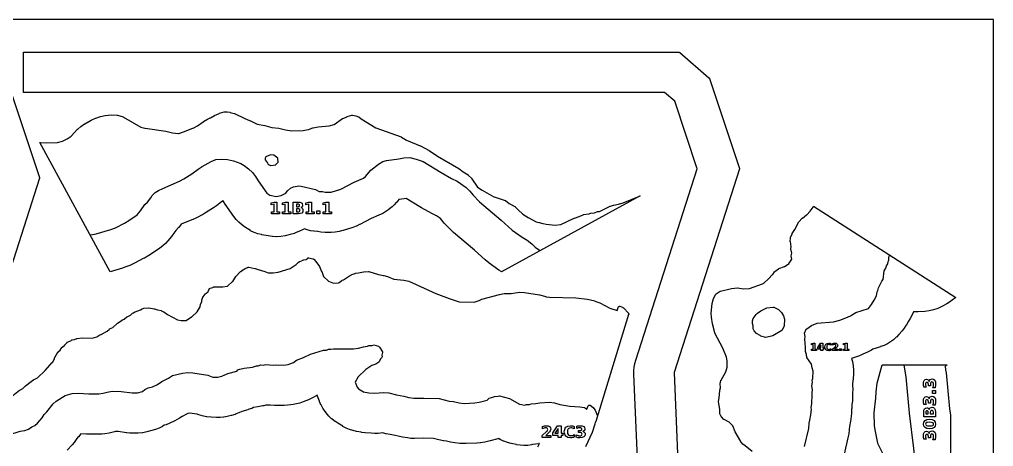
# Model space of a CAD drawing. Header units: millimetres. Extents: x 0 to 841, y 0 to 594.
# Drawn here: x 356.7 to 841, y 381.7 to 594 of the extents above; entities that cross this region are included whole.
import ezdxf

# ---------------------------------------------------------------- set-up
doc = ezdxf.new("R2010")
doc.units = ezdxf.units.MM
for name, color, linetype in [('CUT', 1, 'Continuous'), ('ENGRAVE', 5, 'Continuous'), ('SHEET_EDGE_DO_NOT_CUT', 8, 'Continuous')]:
    doc.layers.add(name, color=color, linetype=linetype)

msp = doc.modelspace()

# ---------------------------------------------------------------- linework, layer by layer
at = {"layer": 'CUT'}
for points in [[(665.13, 349.02), (662.2, 417.66), (662.2, 417.68), (662.2, 419.41), (662.21, 419.45), (662.36, 421.17), (662.37, 421.21), (662.67, 422.9), (662.68, 422.95), (663.14, 424.62), (663.14, 424.64), (693.64, 519.73), (693.65, 519.75), (693.64, 519.76), (682.49, 553.32), (682.48, 553.33), (682.47, 553.34), (677.36, 557.75), (677.36, 557.76), (677.34, 557.76), (358.62, 557.75), (358.62, 577.75), (684.52, 577.76), (684.52, 577.76), (684.57, 577.76), (684.62, 577.75), (684.74, 577.72), (684.79, 577.71), (684.84, 577.69), (684.88, 577.67), (684.93, 577.64), (684.97, 577.61), (699.53, 565.03), (699.57, 564.99), (699.61, 564.95), (699.72, 564.8), (699.75, 564.76), (699.77, 564.71), (699.79, 564.66), (714.63, 520.01), (714.65, 519.96), (714.66, 519.91), (714.66, 519.86), (714.66, 519.81), (714.65, 519.75), (714.64, 519.7), (682.19, 418.53), (682.18, 418.52), (682.18, 418.51), (685.11, 349.87)], [(351.79, 560.16), (366.63, 515.51), (366.65, 515.46), (366.66, 515.41), (366.66, 515.36), (366.66, 515.31), (366.65, 515.25), (366.64, 515.2), (334.19, 414.03)], [(721, 379.27), (716.63, 382.67), (716.59, 382.7), (716.56, 382.74), (715.34, 384.12), (715.31, 384.16), (715.28, 384.2), (712.57, 388.98), (712.54, 389.04), (711.37, 391.99), (711.37, 392), (711.36, 392.01), (709.57, 393.81), (709.56, 393.82), (709.55, 393.82), (707.07, 395.11), (707.03, 395.13), (706.99, 395.15), (706.96, 395.18), (706.93, 395.21), (705.73, 396.53), (705.7, 396.56), (705.68, 396.6), (705.65, 396.64), (704.95, 398.02), (704.92, 398.07), (704.9, 398.13), (704.85, 398.36), (704.84, 398.41), (704.84, 398.47), (704.84, 400.34), (704.84, 400.35), (704.84, 400.36), (704.24, 403.89), (704.24, 403.94), (704.24, 403.98), (704.24, 404.03), (704.25, 404.08), (704.64, 405.91), (704.65, 405.92), (704.65, 405.93), (704.86, 409.58), (704.87, 409.62), (704.88, 409.67), (705.2, 410.97), (705.2, 410.98), (705.2, 410.99), (705.14, 412.79), (705.15, 412.85), (705.15, 412.9), (705.48, 414.62), (705.49, 414.66), (705.5, 414.71), (705.52, 414.74), (705.54, 414.78), (707.91, 418.81), (707.91, 418.82), (707.92, 418.83), (708.57, 421.22), (708.57, 421.23), (708.57, 421.24), (708.57, 424.36), (708.57, 424.37), (708.57, 424.38), (708.2, 426.09), (708.19, 426.1), (708.19, 426.11), (706.47, 430.56), (706.46, 430.59), (702.42, 438.12), (702.4, 438.16), (702.39, 438.2), (702.38, 438.24), (701.32, 442.7), (701.32, 442.73), (700.73, 446.11), (700.72, 446.17), (700.63, 447.88), (700.63, 447.95), (701.06, 452.77), (701.06, 452.81), (701.07, 452.85), (701.7, 455.26), (701.71, 455.3), (701.73, 455.34), (701.75, 455.38), (702.94, 457.44), (702.97, 457.48), (703, 457.52), (703.03, 457.55), (703.06, 457.58), (703.1, 457.61), (705.04, 458.92), (705.08, 458.94), (705.12, 458.96), (705.16, 458.98), (705.2, 458.99), (710.64, 460.3), (710.7, 460.31), (713.7, 460.65), (713.75, 460.65), (713.81, 460.65), (713.86, 460.64), (716.48, 460.07), (716.49, 460.07), (716.51, 460.07), (719.63, 460.35), (719.65, 460.35), (719.66, 460.35), (726.13, 462.56), (726.14, 462.56), (726.15, 462.57), (726.84, 462.99), (726.85, 463), (726.86, 463), (729.07, 465.01), (729.08, 465.02), (731.19, 467.27), (731.19, 467.28), (731.2, 467.29), (732.09, 468.58), (732.12, 468.62), (732.16, 468.66), (732.21, 468.7), (734.11, 470.09), (734.14, 470.11), (734.18, 470.13), (734.22, 470.15), (737.08, 471.25), (737.1, 471.25), (737.11, 471.26), (739.32, 472.78), (739.33, 472.79), (739.34, 472.8), (740.64, 474.9), (740.64, 474.92), (740.64, 474.93), (740.44, 476.4), (740.44, 476.45), (740.44, 476.5), (740.44, 476.55), (740.69, 477.85), (740.69, 477.86), (740.69, 477.87), (740.27, 479.93), (740.26, 479.98), (740.26, 480.02), (740.26, 480.07), (740.27, 480.11), (740.41, 480.99), (740.41, 481.01), (740.41, 481.02), (739.98, 483.61), (739.97, 483.66), (739.97, 483.7), (739.98, 485.26), (739.98, 485.31), (739.99, 485.36), (740.03, 485.56), (740.05, 485.61), (740.07, 485.66), (740.88, 487.48), (740.91, 487.54), (742.16, 489.56), (742.17, 489.58), (744.16, 493.34), (744.18, 493.37), (744.21, 493.41), (744.24, 493.45), (745.91, 495.2), (745.97, 495.25), (748.07, 496.9), (748.1, 496.92), (749.86, 498.72), (749.89, 498.74), (751.36, 500.71), (751.36, 500.72), (751.37, 500.73), (751.57, 501.23), (822.19, 455.82), (820.37, 454.41), (820.36, 454.4), (819.09, 453.5), (819.06, 453.47), (817.73, 452.67), (817.71, 452.66), (815.24, 451.3), (815.22, 451.29), (813.28, 450.36), (813.23, 450.34), (811.21, 449.63), (811.16, 449.61), (809.08, 449.13), (809.02, 449.12), (806.89, 448.86), (806.86, 448.86), (803.53, 448.65), (803.5, 448.65), (801.7, 448.61), (801.66, 448.61), (801.15, 448.65), (801.14, 448.65), (801.14, 448.64), (800.65, 447.57), (800.64, 447.55), (799.51, 445.34), (799.5, 445.33), (798.79, 444.07), (798.79, 444.05), (797.49, 441.92), (797.48, 441.9), (796.59, 440.57), (796.57, 440.54), (795.57, 439.29), (795.56, 439.27), (793.93, 437.37), (793.91, 437.36), (792.68, 436.05), (792.65, 436.02), (791.31, 434.84), (791.27, 434.81), (789.83, 433.75), (789.79, 433.73), (788.26, 432.81), (788.22, 432.79), (786.61, 432.01), (786.57, 432), (784.88, 431.37), (784.86, 431.36), (781.01, 430.13), (781, 430.12), (780.98, 430.11), (780.28, 429.68), (780.26, 429.67), (778.3, 428.61), (778.27, 428.6), (776.08, 427.57), (776.06, 427.56), (774.4, 426.88), (774.38, 426.87), (771.44, 425.81), (771.42, 425.8), (770.39, 425.47), (770.38, 425.47), (770.38, 425.46), (770.81, 424.06), (770.82, 424.01), (771.23, 421.9), (771.24, 421.85), (771.4, 419.7), (771.4, 419.65), (771.34, 417.49), (771.33, 417.46), (771.02, 413.82), (771.02, 413.8), (770.95, 413.33), (770.95, 413.32), (770.95, 413.31), (770.95, 413.22), (770.95, 413.17), (770.86, 411.95), (770.86, 411.94), (770.86, 411.93), (770.98, 410.46), (770.98, 410.4), (770.88, 408.09), (770.88, 408.06), (770.83, 407.56), (770.83, 407.53), (770.86, 406.69), (770.86, 406.66), (770.82, 404.39), (770.81, 404.33), (770.59, 402.67), (770.58, 402.65), (770.48, 400.82), (770.47, 400.79), (770.42, 400.31), (770.42, 400.3), (770.42, 400.29), (770.42, 400.28), (770.42, 400.23), (770.31, 398.17), (770.31, 398.14), (770.02, 395.41), (770.02, 395.4), (769.87, 394.29), (769.87, 394.27), (769.44, 391.62), (769.43, 391.59), (769.2, 390.53), (769.19, 390.52), (769.19, 390.51), (769.17, 389.97), (769.17, 389.95), (769, 388.01), (768.99, 387.96), (768.63, 386.05), (768.63, 386.02), (766.69, 377.99)], [(352.6, 406.48), (356.74, 409.71), (356.77, 409.74), (356.8, 409.76), (358.37, 410.62), (358.38, 410.63), (358.39, 410.64), (359.65, 411.88), (359.7, 411.92), (362.44, 414.01), (362.46, 414.03), (363.91, 415), (363.96, 415.03), (365.6, 415.89), (365.61, 415.89), (365.62, 415.9), (369.48, 419.49), (369.5, 419.5), (373.02, 423.5), (373.04, 423.53), (374, 424.99), (374.01, 425), (374.01, 425.01), (374.36, 426.17), (374.38, 426.21), (374.39, 426.25), (374.41, 426.29), (375.84, 428.62), (375.86, 428.66), (375.89, 428.69), (375.92, 428.72), (376.87, 429.61), (376.88, 429.62), (376.89, 429.64), (377.76, 430.97), (377.8, 431.01), (377.83, 431.05), (377.88, 431.09), (379.3, 432.19), (379.31, 432.2), (379.32, 432.2), (380.33, 433.4), (380.36, 433.44), (380.4, 433.47), (380.45, 433.5), (380.49, 433.53), (382.15, 434.32), (382.16, 434.33), (382.17, 434.33), (382.68, 434.68), (382.72, 434.71), (382.76, 434.73), (382.8, 434.75), (382.84, 434.76), (382.89, 434.77), (384.05, 434.94), (384.07, 434.94), (384.08, 434.95), (385.27, 435.42), (385.31, 435.44), (385.36, 435.45), (385.4, 435.45), (387.82, 435.73), (387.88, 435.74), (392.79, 435.66), (392.8, 435.66), (392.81, 435.66), (395.18, 436.32), (395.19, 436.32), (395.2, 436.33), (396.69, 437.25), (396.73, 437.27), (396.78, 437.29), (397.79, 437.66), (397.8, 437.66), (397.81, 437.67), (400.29, 439), (400.3, 439.01), (400.31, 439.01), (401.39, 440.06), (401.43, 440.1), (401.47, 440.13), (401.51, 440.15), (403.05, 440.94), (403.06, 440.95), (403.07, 440.95), (405.32, 442.96), (405.37, 443), (407.76, 444.61), (407.8, 444.64), (407.84, 444.66), (408.88, 445.11), (408.89, 445.12), (408.9, 445.12), (410.15, 446.18), (410.19, 446.22), (410.25, 446.25), (411.91, 447.08), (411.92, 447.08), (411.93, 447.09), (412.76, 447.87), (412.8, 447.91), (412.85, 447.94), (412.89, 447.96), (412.94, 447.98), (413.36, 448.13), (413.38, 448.13), (413.39, 448.14), (414.1, 448.68), (414.15, 448.71), (414.2, 448.73), (414.25, 448.75), (416.9, 449.6), (416.91, 449.6), (416.92, 449.61), (417.7, 450.16), (417.75, 450.18), (417.79, 450.21), (417.84, 450.22), (418.51, 450.43), (418.56, 450.44), (418.61, 450.45), (420.83, 450.69), (420.87, 450.7), (420.92, 450.69), (420.96, 450.69), (423.74, 450.22), (423.79, 450.21), (423.83, 450.2), (425.29, 449.64), (425.3, 449.63), (425.31, 449.63), (427.13, 449.3), (427.17, 449.29), (427.21, 449.27), (427.25, 449.26), (428.37, 448.72), (428.41, 448.7), (428.44, 448.68), (430.31, 447.38), (430.33, 447.36), (435.29, 444.73), (435.3, 444.72), (435.31, 444.72), (437.16, 444.34), (437.17, 444.34), (437.18, 444.34), (439.59, 444.41), (439.6, 444.41), (439.61, 444.41), (442.29, 446.22), (442.32, 446.24), (445.08, 448.7), (445.09, 448.71), (445.1, 448.72), (446.46, 451.2), (446.47, 451.21), (446.47, 451.22), (446.65, 452.27), (446.67, 452.32), (446.68, 452.37), (446.71, 452.42), (447.41, 453.7), (447.41, 453.71), (447.41, 453.72), (447.36, 454.2), (447.36, 454.25), (447.37, 454.3), (447.37, 454.35), (447.39, 454.4), (447.9, 456.01), (447.92, 456.06), (447.94, 456.11), (447.97, 456.16), (448.96, 457.46), (449, 457.51), (449.05, 457.55), (450.48, 458.7), (450.49, 458.71), (450.49, 458.72), (451, 460.02), (451.02, 460.07), (451.05, 460.11), (451.08, 460.16), (451.16, 460.25), (451.19, 460.29), (451.23, 460.33), (451.27, 460.36), (451.32, 460.38), (451.45, 460.45), (451.49, 460.47), (451.54, 460.49), (452.79, 460.84), (452.8, 460.85), (452.81, 460.85), (453.15, 461.02), (453.2, 461.05), (453.26, 461.06), (453.31, 461.07), (453.37, 461.08), (457.8, 461.18), (457.82, 461.18), (460.04, 461.46), (460.05, 461.46), (460.06, 461.47), (462.68, 463.81), (462.69, 463.82), (462.7, 463.83), (464.25, 466.17), (464.28, 466.2), (464.31, 466.24), (466.65, 468.66), (466.7, 468.7), (467.77, 469.57), (467.8, 469.6), (467.84, 469.62), (468.84, 470.18), (468.87, 470.2), (470.1, 470.76), (470.14, 470.78), (470.19, 470.8), (470.24, 470.8), (470.29, 470.81), (470.59, 470.82), (470.65, 470.82), (470.71, 470.82), (473.72, 470.25), (473.76, 470.24), (473.81, 470.22), (475.31, 469.66), (475.33, 469.65), (478.72, 468.73), (478.77, 468.71), (480.29, 468.1), (480.3, 468.1), (480.31, 468.1), (482.81, 468.1), (482.83, 468.1), (485.29, 468.36), (485.3, 468.36), (485.31, 468.36), (491.32, 470.17), (491.33, 470.18), (491.34, 470.18), (494.33, 472.16), (494.34, 472.16), (494.35, 472.17), (495.27, 473.15), (495.3, 473.18), (495.34, 473.21), (495.98, 473.67), (496.02, 473.7), (496.07, 473.73), (497.75, 474.44), (497.8, 474.46), (497.85, 474.47), (499.25, 474.74), (499.26, 474.75), (499.27, 474.76), (499.99, 475.37), (500.03, 475.39), (500.07, 475.42), (500.11, 475.44), (500.15, 475.46), (500.33, 475.51), (500.37, 475.53), (500.42, 475.54), (500.46, 475.54), (500.51, 475.54), (500.55, 475.54), (500.6, 475.53), (502.51, 475.1), (502.55, 475.09), (502.6, 475.07), (502.65, 475.05), (502.89, 474.91), (502.93, 474.88), (502.97, 474.85), (503.01, 474.82), (504.05, 473.69), (504.09, 473.64), (505.79, 471.25), (505.82, 471.21), (505.84, 471.16), (506.94, 468.75), (506.95, 468.72), (507.87, 466.22), (507.87, 466.21), (507.88, 466.2), (510.29, 463.98), (510.3, 463.97), (510.31, 463.96), (512.79, 462.98), (512.8, 462.97), (512.81, 462.97), (515.27, 463.12), (515.28, 463.12), (515.29, 463.13), (515.71, 463.28), (515.72, 463.29), (515.73, 463.3), (517, 464.28), (517.05, 464.31), (517.1, 464.34), (517.15, 464.36), (517.79, 464.57), (517.8, 464.58), (517.81, 464.58), (520.27, 466.25), (520.31, 466.27), (521.83, 467.13), (521.89, 467.16), (523.58, 467.81), (523.64, 467.83), (523.7, 467.84), (525.31, 468.03), (525.33, 468.04), (527.82, 468.58), (527.89, 468.59), (530.2, 468.75), (530.25, 468.76), (530.3, 468.75), (530.34, 468.75), (530.39, 468.73), (535.26, 467.21), (535.29, 467.21), (537.73, 466.78), (537.78, 466.77), (539.66, 466.23), (539.72, 466.21), (542.79, 464.9), (542.8, 464.89), (542.81, 464.89), (547.73, 464.47), (547.79, 464.47), (550.24, 463.97), (550.3, 463.96), (550.35, 463.94), (563.67, 457.84), (563.68, 457.84), (570.28, 455.32), (570.3, 455.32), (575.29, 453.71), (575.3, 453.7), (575.31, 453.7), (582.79, 453.48), (582.8, 453.48), (582.81, 453.48), (585.27, 454.37), (585.29, 454.38), (586.55, 454.99), (586.6, 455), (586.65, 455.02), (595.31, 457.25), (595.34, 457.25), (597.76, 457.72), (597.8, 457.72), (597.84, 457.73), (601.21, 457.81), (601.24, 457.81), (605.26, 458.41), (605.3, 458.41), (605.34, 458.41), (607.72, 458.35), (607.78, 458.34), (615.26, 457.19), (615.3, 457.19), (615.34, 457.18), (618.39, 456.22), (618.42, 456.21), (620.26, 455.91), (620.29, 455.91), (633.31, 455.64), (633.36, 455.63), (639.1, 454.92), (639.15, 454.91), (642.72, 454.07), (642.78, 454.05), (645.22, 453.15), (645.28, 453.13), (650.29, 450.48), (650.3, 450.48), (650.31, 450.48), (653.91, 449.3), (653.92, 449.29), (653.93, 449.3), (654.42, 450.89), (654.43, 450.93), (654.45, 450.97), (654.47, 451), (654.57, 451.17), (654.59, 451.21), (654.62, 451.24), (654.65, 451.27), (654.69, 451.3), (654.72, 451.33), (654.79, 451.37), (654.83, 451.4), (654.88, 451.42), (654.93, 451.43), (654.98, 451.45), (655.05, 451.46), (655.1, 451.47), (655.14, 451.47), (655.19, 451.47), (655.24, 451.46), (655.28, 451.45), (656.03, 451.23), (656.09, 451.21), (656.52, 451.02), (656.57, 450.99), (656.61, 450.96), (656.93, 450.73), (656.97, 450.7), (657, 450.66), (659.48, 447.99), (659.51, 447.96), (659.53, 447.92), (659.56, 447.88), (659.58, 447.84), (659.59, 447.79), (659.61, 447.72), (659.62, 447.68), (659.63, 447.63), (659.63, 447.58), (659.62, 447.54), (659.61, 447.4), (659.6, 447.35), (659.59, 447.3), (643.21, 394.18), (643.19, 394.14), (643.17, 394.09), (643.09, 393.95), (643.07, 393.91), (643.04, 393.87), (643.01, 393.84), (642.98, 393.81), (642.87, 393.72), (642.86, 393.71), (642.86, 393.69), (642.82, 392.99), (642.82, 392.94), (642.81, 392.9), (642.8, 392.86), (641.51, 388.69), (641.48, 388.63), (638.15, 381.61)], [(787.15, 375.87), (783.53, 383.23), (783.52, 383.27), (783.5, 383.31), (783.49, 383.35), (782.26, 389.16), (782.26, 389.19), (781.82, 392.06), (781.82, 392.12), (781.63, 398.33), (781.63, 398.4), (782.45, 405.8), (782.45, 405.81), (782.6, 408.87), (782.6, 408.91), (783.19, 413.18), (783.2, 413.24), (785.59, 422.4), (818.02, 422.4), (817.73, 422.12), (817.7, 422.09), (816.96, 421.48), (816.94, 421.46), (816.93, 421.45), (816.93, 421.44), (817.2, 419.94), (817.2, 419.92), (817.42, 418.33), (817.42, 418.31), (819.11, 400.54), (819.11, 400.54), (819.53, 397.3), (819.53, 291.43)], [(614.47, 381.63), (615.22, 383.16), (615.22, 383.17), (615.21, 383.17), (615.16, 383.17), (615.14, 383.16), (614.95, 383.15), (614.92, 383.14), (613.31, 382.82), (613.26, 382.82), (611.8, 382.66), (611.77, 382.66), (611.32, 382.56), (611.27, 382.55), (609.45, 382.31), (609.4, 382.31), (607.56, 382.25), (607.51, 382.25), (605.68, 382.36), (605.63, 382.36), (603.81, 382.65), (603.77, 382.66), (602, 383.1), (601.98, 383.11), (601.23, 383.23), (601.19, 383.24), (599.32, 383.72), (599.27, 383.74), (597.46, 384.41), (597.41, 384.43), (595.66, 385.28), (595.64, 385.29), (594.91, 385.7), (594.89, 385.7), (594.88, 385.7), (594.63, 385.62), (594.61, 385.61), (590.77, 384.52), (590.74, 384.51), (588.09, 383.95), (588.06, 383.94), (585.85, 383.63), (585.83, 383.63), (584.12, 383.47), (584.1, 383.46), (578.86, 383.19), (578.84, 383.19), (577.29, 383.17), (577.25, 383.17), (575.69, 383.27), (575.67, 383.27), (573.22, 383.54), (573.19, 383.54), (571.03, 383.89), (571, 383.9), (569, 384.34), (568.98, 384.34), (567.62, 384.53), (567.59, 384.53), (565.16, 385.02), (565.13, 385.02), (562.52, 385.71), (562.51, 385.72), (562.49, 385.72), (557.8, 385.8), (557.79, 385.8), (553.14, 385.73), (553.12, 385.73), (551.4, 385.77), (551.35, 385.78), (549.64, 385.97), (549.62, 385.98), (547.12, 386.38), (547.1, 386.38), (544.94, 386.85), (544.91, 386.86), (543.54, 387.24), (543.51, 387.25), (541.03, 387.64), (541, 387.64), (538.96, 388.07), (538.93, 388.08), (537.41, 388.48), (537.4, 388.49), (537.39, 388.49), (535.04, 388.28), (535.02, 388.28), (533.29, 388.21), (533.25, 388.21), (531.52, 388.29), (531.5, 388.29), (528.53, 388.55), (528.51, 388.56), (526.82, 388.78), (526.8, 388.79), (524.3, 389.23), (524.28, 389.24), (522.54, 389.63), (522.5, 389.64), (520.81, 390.19), (520.77, 390.2), (519.14, 390.9), (519.1, 390.92), (517.53, 391.76), (517.51, 391.78), (515.03, 393.26), (515.01, 393.27), (513.44, 394.32), (513.4, 394.35), (511.95, 395.53), (511.92, 395.56), (510.58, 396.89), (510.56, 396.9), (509.87, 397.66), (509.85, 397.68), (508.64, 399.13), (508.61, 399.17), (507.55, 400.72), (507.53, 400.76), (506.63, 402.41), (506.6, 402.45), (505.86, 404.19), (505.85, 404.21), (504.91, 406.72), (504.91, 406.74), (504.76, 407.19), (504.76, 407.21), (504.75, 407.2), (504.35, 407.06), (504.34, 407.06), (504.33, 407.05), (504.31, 407.03), (504.27, 407), (502.46, 405.9), (502.41, 405.88), (500.48, 404.97), (500.45, 404.96), (497.78, 403.89), (497.76, 403.88), (496.16, 403.31), (496.12, 403.3), (494.48, 402.88), (494.44, 402.87), (492.77, 402.59), (492.73, 402.58), (491.58, 402.49), (491.56, 402.49), (490.04, 402.25), (490, 402.25), (488.25, 402.13), (488.21, 402.13), (486.46, 402.17), (486.42, 402.17), (486.35, 402.18), (486.34, 402.18), (486.33, 402.18), (485.58, 402.13), (485.53, 402.13), (483.72, 402.2), (483.69, 402.2), (483.57, 402.19), (483.51, 402.18), (481.38, 402.22), (481.36, 402.22), (480.14, 402.31), (480.13, 402.31), (480.12, 402.31), (479.88, 402.27), (479.84, 402.26), (479.3, 402.24), (479.27, 402.23), (478.21, 402.03), (478.19, 402.03), (477.73, 401.9), (477.7, 401.9), (475.29, 401.41), (475.26, 401.4), (473.1, 401.1), (473.08, 401.1), (473.07, 401.09), (472.15, 400.68), (472.11, 400.66), (470.33, 400.05), (470.31, 400.04), (467.31, 399.17), (467.3, 399.17), (467.29, 399.17), (465.75, 398.46), (465.72, 398.45), (463.94, 397.73), (463.9, 397.72), (462.05, 397.18), (462.03, 397.17), (460.04, 396.7), (460.01, 396.69), (458.25, 396.35), (458.21, 396.35), (456.44, 396.17), (456.39, 396.17), (454.6, 396.16), (454.58, 396.16), (452.04, 396.26), (452.01, 396.26), (449.8, 396.47), (449.74, 396.48), (447.59, 396.94), (447.53, 396.95), (445.43, 397.65), (445.4, 397.66), (445.05, 397.8), (445.03, 397.81), (445.02, 397.81), (441.2, 398.39), (441.19, 398.39), (441.18, 398.39), (440.42, 398.21), (440.41, 398.21), (440.4, 398.2), (440.03, 397.99), (440.01, 397.98), (437.58, 396.72), (437.56, 396.71), (436.22, 395.83), (436.19, 395.81), (433.98, 394.56), (433.95, 394.55), (431.5, 393.37), (431.47, 393.36), (429.62, 392.58), (429.57, 392.56), (428.68, 392.29), (428.67, 392.29), (428.66, 392.28), (427.85, 391.75), (427.8, 391.73), (426.16, 390.88), (426.12, 390.86), (424.4, 390.17), (424.36, 390.15), (422.57, 389.63), (422.55, 389.62), (420.08, 389.01), (420.05, 389.01), (417.95, 388.61), (417.9, 388.6), (415.77, 388.44), (415.74, 388.44), (413.27, 388.38), (413.25, 388.38), (411.64, 388.41), (411.6, 388.41), (410, 388.57), (409.98, 388.58), (405.84, 389.16), (405.8, 389.17), (404.54, 389.18), (404.53, 389.17), (404.52, 389.17), (403.98, 389.01), (403.95, 389), (401.25, 388.41), (401.22, 388.4), (399.09, 388.09), (399.08, 388.08), (397.57, 387.92), (397.53, 387.92), (396.01, 387.87), (395.99, 387.87), (390.96, 387.9), (390.95, 387.9), (389.97, 387.93), (389.95, 387.93), (387.18, 388.09), (387.16, 388.09), (387.16, 388.08), (385.98, 386.61), (385.96, 386.58), (385.21, 385.74), (385.2, 385.73), (385.2, 385.72), (384.88, 385.18), (384.86, 385.15), (383.92, 383.81), (383.9, 383.77), (382.84, 382.51), (382.83, 382.49), (380.47, 379.9)]]:
    msp.add_lwpolyline(points, dxfattribs=at)
for points in [[(367.1, 532.82), (367.12, 532.81), (370.02, 532.69), (370.04, 532.69), (375.58, 532.9), (375.59, 532.9), (375.6, 532.9), (378.11, 533.48), (378.12, 533.49), (378.13, 533.49), (380.35, 534.64), (380.37, 534.65), (382.43, 536), (382.44, 536.01), (382.45, 536.02), (385.63, 539.46), (385.67, 539.51), (387.23, 540.84), (387.27, 540.87), (389.11, 542.12), (389.14, 542.15), (392.3, 543.93), (392.33, 543.95), (394.54, 544.97), (394.6, 544.99), (397.02, 545.74), (397.05, 545.75), (399.24, 546.25), (399.29, 546.26), (402.24, 546.6), (402.29, 546.6), (402.34, 546.6), (405.27, 546.39), (405.32, 546.38), (405.37, 546.37), (408.32, 545.54), (408.36, 545.52), (408.4, 545.51), (408.43, 545.49), (417, 540.55), (417.01, 540.54), (417.02, 540.54), (419.1, 540.01), (419.13, 540.01), (429.5, 538.44), (429.54, 538.43), (432.82, 537.66), (432.85, 537.66), (435.83, 537.34), (435.84, 537.34), (435.85, 537.34), (438.28, 538.09), (438.3, 538.1), (442.97, 539.94), (442.99, 539.95), (445.19, 541.06), (445.2, 541.06), (445.21, 541.07), (448.08, 543.18), (448.12, 543.21), (450.12, 544.41), (450.18, 544.44), (451.59, 545.04), (451.62, 545.05), (453.66, 546.28), (453.71, 546.31), (456.03, 547.34), (456.08, 547.36), (458.41, 548.08), (458.46, 548.09), (458.51, 548.1), (458.56, 548.1), (459.93, 548.1), (459.97, 548.09), (460.01, 548.09), (461.36, 547.86), (461.42, 547.84), (463.47, 547.23), (463.54, 547.21), (468.81, 544.76), (468.82, 544.75), (471.13, 543.83), (471.17, 543.82), (474.82, 541.98), (474.84, 541.97), (474.85, 541.97), (478.66, 541.24), (478.69, 541.24), (482.21, 540.34), (482.24, 540.33), (485.65, 539.96), (485.68, 539.95), (485.72, 539.95), (488.98, 539.09), (489, 539.09), (492.11, 538.61), (492.12, 538.61), (492.13, 538.61), (497.73, 538.79), (497.76, 538.8), (500.3, 539.26), (500.31, 539.26), (500.32, 539.26), (502.64, 540.13), (502.67, 540.14), (502.71, 540.15), (505.16, 540.66), (505.22, 540.67), (510.68, 541.15), (510.69, 541.15), (510.7, 541.15), (513.15, 541.8), (513.17, 541.8), (513.17, 541.8), (517.3, 544.71), (517.35, 544.74), (517.4, 544.76), (519.59, 545.69), (519.65, 545.71), (522.02, 546.38), (522.07, 546.39), (522.11, 546.4), (522.16, 546.4), (522.21, 546.4), (522.25, 546.39), (523.95, 546.07), (524.01, 546.05), (525.22, 545.65), (525.27, 545.63), (525.31, 545.61), (525.34, 545.59), (525.38, 545.56), (526.58, 544.59), (526.61, 544.57), (533.92, 540.08), (533.93, 540.07), (533.94, 540.06), (546.51, 535.59), (546.56, 535.57), (546.6, 535.55), (549.07, 534.09), (549.1, 534.08), (555.98, 531.16), (556.01, 531.14), (560.32, 528.92), (560.38, 528.89), (564.48, 526.09), (564.49, 526.08), (575.12, 519.91), (575.17, 519.88), (577.28, 518.31), (577.29, 518.3), (579.78, 516.74), (579.82, 516.71), (579.87, 516.67), (581.62, 514.89), (581.65, 514.86), (581.67, 514.82), (584.49, 510.73), (584.5, 510.72), (584.51, 510.71), (586.78, 509.14), (586.79, 509.13), (592.62, 505.85), (592.63, 505.84), (592.64, 505.84), (598.23, 504.05), (598.27, 504.03), (598.32, 504.01), (598.36, 503.99), (598.39, 503.96), (600.1, 502.59), (600.11, 502.58), (600.12, 502.57), (603.04, 501.02), (603.08, 500.99), (603.13, 500.96), (603.17, 500.92), (604.81, 499.2), (604.82, 499.18), (606.87, 497.32), (606.88, 497.31), (606.89, 497.3), (609.63, 495.55), (609.65, 495.54), (613.65, 493.41), (613.66, 493.41), (613.68, 493.41), (614.96, 493.16), (615.02, 493.14), (616.99, 492.52), (617, 492.52), (617.01, 492.51), (618.53, 492.27), (618.54, 492.27), (623.08, 491.79), (623.09, 491.79), (623.1, 491.79), (625.81, 492.01), (625.82, 492.01), (625.83, 492.02), (632.53, 495.21), (632.59, 495.23), (634.98, 496.01), (635.02, 496.02), (636.93, 496.93), (636.98, 496.95), (637.03, 496.97), (637.08, 496.98), (639.99, 497.34), (640, 497.34), (640.01, 497.34), (640.66, 497.68), (640.71, 497.7), (640.76, 497.72), (640.81, 497.73), (640.86, 497.74), (642.56, 497.85), (642.57, 497.86), (642.58, 497.86), (644.06, 498.49), (644.11, 498.51), (644.15, 498.52), (644.2, 498.53), (644.25, 498.53), (645.03, 498.54), (645.04, 498.54), (645.06, 498.54), (650.46, 501.17), (650.51, 501.19), (652.12, 501.75), (652.16, 501.76), (652.21, 501.77), (654.47, 502.12), (654.48, 502.12), (654.5, 502.13), (655.57, 502.58), (655.61, 502.59), (655.65, 502.6), (656.9, 502.89), (656.91, 502.89), (656.92, 502.89), (664.94, 506.23), (664.99, 506.25), (665.05, 506.27), (665.39, 506.33), (596.37, 468.62), (596.25, 468.7), (596.23, 468.71), (595.12, 469.44), (595.1, 469.45), (590.15, 472.94), (590.12, 472.96), (588.24, 474.47), (588.22, 474.49), (582.95, 479.26), (582.94, 479.27), (572.49, 488.14), (572.47, 488.16), (571.01, 489.53), (570.99, 489.55), (567.88, 492.79), (567.87, 492.81), (566.66, 494.18), (566.65, 494.2), (566.01, 495), (566, 495.01), (565.99, 495.02), (564.1, 496.34), (564.1, 496.34), (564.09, 496.35), (562.68, 497.03), (562.67, 497.04), (561.7, 497.55), (561.69, 497.56), (556.57, 500.42), (556.56, 500.43), (555.81, 500.87), (555.8, 500.87), (549.02, 505.07), (549.01, 505.08), (549, 505.07), (547.96, 504.89), (547.94, 504.89), (545.36, 504.54), (545.35, 504.54), (545.34, 504.53), (544.24, 503.19), (544.23, 503.17), (543.06, 501.88), (543.03, 501.84), (541.77, 500.66), (541.73, 500.64), (540.36, 499.57), (540.34, 499.55), (539.32, 498.83), (539.3, 498.81), (537.44, 497.64), (537.39, 497.61), (535.41, 496.66), (535.38, 496.65), (531.61, 495.08), (531.59, 495.07), (525.87, 492.03), (525.84, 492.02), (524.19, 491.24), (524.14, 491.22), (522.42, 490.59), (522.4, 490.58), (517.57, 489.08), (517.55, 489.07), (515.63, 488.58), (515.58, 488.57), (513.64, 488.28), (513.59, 488.27), (511.61, 488.17), (511.59, 488.17), (508.74, 488.17), (508.72, 488.18), (506.6, 488.29), (506.55, 488.3), (505.01, 488.55), (504.98, 488.55), (504.93, 488.55), (504.91, 488.56), (503.17, 488.7), (503.13, 488.71), (501.42, 489), (501.38, 489.01), (499.7, 489.46), (499.66, 489.47), (498.36, 489.95), (498.35, 489.95), (498.34, 489.95), (497.8, 489.65), (497.78, 489.64), (495.55, 488.57), (495.53, 488.55), (493.5, 487.71), (493.45, 487.69), (491.34, 487.08), (491.32, 487.07), (488.81, 486.5), (488.79, 486.49), (486.72, 486.13), (486.67, 486.12), (484.59, 485.99), (484.54, 485.98), (482.46, 486.07), (482.4, 486.07), (480.33, 486.38), (480.3, 486.39), (477.12, 487.03), (477.1, 487.04), (475.24, 487.51), (475.19, 487.53), (473.4, 488.18), (473.36, 488.19), (471.64, 489.02), (471.59, 489.04), (469.95, 490.03), (469.93, 490.04), (468.53, 490.98), (468.51, 491), (467.08, 492.06), (467.04, 492.09), (465.72, 493.26), (465.69, 493.29), (464.48, 494.59), (464.45, 494.62), (463.36, 496.03), (463.35, 496.05), (459.01, 502.18), (459, 502.2), (458.1, 503.59), (458.09, 503.61), (457.94, 503.86), (457.93, 503.87), (457.93, 503.87), (457.92, 503.86), (457.22, 503.39), (457.2, 503.38), (454.73, 501.45), (454.71, 501.44), (453.15, 500.34), (453.13, 500.33), (449.17, 497.83), (449.15, 497.82), (447.62, 496.94), (447.6, 496.93), (445.34, 495.77), (445.33, 495.76), (444.01, 495.15), (443.99, 495.14), (437.17, 492.24), (437.16, 492.24), (437.15, 492.23), (435.86, 490.62), (435.83, 490.6), (434.44, 489.11), (434.43, 489.11), (434.43, 489.1), (433.52, 487.76), (433.5, 487.74), (432.27, 486.1), (432.25, 486.08), (430.53, 484.03), (430.51, 484.01), (429.32, 482.71), (429.29, 482.68), (427.98, 481.5), (427.95, 481.47), (426.54, 480.4), (426.52, 480.39), (422.41, 477.57), (422.39, 477.55), (421, 476.68), (420.98, 476.67), (418.81, 475.43), (418.8, 475.43), (418.25, 475.12), (418.24, 475.12), (413.85, 472.8), (413.83, 472.79), (411.54, 471.76), (411.51, 471.74), (409.16, 470.86), (409.14, 470.86), (407.85, 470.42), (407.84, 470.42), (401.83, 468.62), (366.75, 532.86), (367.1, 532.82)], [(479.2, 525.73), (478.85, 525), (478.85, 524.99), (478.84, 524.98), (478.8, 524.21), (478.8, 524.2), (478.81, 524.19), (479.86, 522.94), (479.89, 522.89), (479.92, 522.85), (479.94, 522.8), (480.2, 522.13), (480.21, 522.12), (480.22, 522.11), (481.58, 521.39), (481.59, 521.39), (481.6, 521.39), (484.18, 521.83), (484.19, 521.83), (484.2, 521.84), (485.36, 523.07), (485.37, 523.08), (485.37, 523.09), (485.13, 524.98), (485.13, 524.99), (485.12, 525), (483.11, 526.54), (483.1, 526.55), (483.09, 526.55), (481.5, 526.78), (481.48, 526.79), (481.47, 526.78), (479.22, 525.74), (479.21, 525.74), (479.2, 525.73)]]:
    msp.add_lwpolyline(points, close=True, dxfattribs=at)
at = {"layer": 'ENGRAVE'}
for points in [[(392.14, 487), (394.78, 487.39), (402.12, 489.58), (404.49, 490.47), (408.9, 492.8), (411.08, 494.05), (415.21, 496.88), (416.95, 498.95), (419.02, 502.02), (420.3, 503.2), (421.99, 505.28), (422.74, 506.45), (424.2, 507.94), (425.76, 508.94), (427.93, 510.05), (436.19, 513.55), (438.47, 514.72), (442.44, 517.24), (445.49, 519.61), (447.57, 521), (451.96, 523.38), (454.38, 524.33), (457.12, 524.56), (460.07, 524.32), (463.11, 523.8), (466.78, 522.42), (468.42, 521.42), (470.58, 519.75), (472.54, 517.87), (474.03, 515.95), (475.33, 513.74), (479.68, 507.59), (481.1, 506.63), (484.3, 505.98), (486.83, 506.57), (489.09, 507.65), (489.96, 508.86), (491.47, 510.15), (492.89, 510.87), (495.65, 511.28), (496.8, 511.19), (503.88, 509.49), (505.7, 508.54), (507.38, 508.47), (508.74, 508.17), (511.61, 508.17), (516.46, 509.68), (523.05, 513.19), (527.73, 515.13), (528.78, 515.87), (531.38, 519.04), (535.25, 522.12), (537.41, 523.41), (539.19, 523.89), (545.27, 524.71), (547.83, 525.27), (550.72, 525.35), (553.91, 524.64), (557.39, 523.41), (566.33, 517.88), (571.46, 515), (574.28, 513.63), (578.86, 510.42), (580.68, 508.69), (582.3, 506.65), (585.43, 503.39), (596.14, 494.3), (601.66, 489.3), (606.63, 485.79), (609.16, 484.25), (611.43, 482.42), (613.07, 480.75), (615.32, 479.32)], [(747.01, 381.7), (749.19, 390.72), (749.29, 393.39), (749.7, 394.82), (750.13, 397.49), (750.42, 400.25), (750.35, 400.89), (750.61, 403.1), (750.61, 404.56), (750.88, 405.92), (750.79, 408.17), (750.98, 410.07), (750.74, 411.86), (750.96, 413.68), (750.88, 414.76), (751.09, 415.54), (751.41, 419.21), (750.82, 420.82), (750.45, 422.62), (748.22, 426), (748.01, 427.52), (747.44, 428.95), (747.51, 431.05), (747.11, 435.1), (747.29, 436.4), (747.04, 438.05), (747.91, 440.05), (748.12, 440.28), (750.43, 441.87), (753.26, 442.98), (761.41, 443.73), (764.64, 444.61), (767.59, 445.68), (769.81, 446.72), (772.59, 448.43), (778.76, 450.41), (780.4, 452.32), (781.71, 454.47), (782.85, 456.69), (783.19, 458.6), (783.56, 459.21), (783.73, 460.66), (785.44, 463.86), (786.13, 464.74), (786.64, 469.09), (787.48, 470.46), (787.72, 471.49), (788.41, 472.47), (788.6, 473.72), (789, 474.41), (788.93, 475.6), (789.12, 476.39), (789.23, 476.66)], [(721.21, 444.2), (721.57, 445.37), (722.99, 447.4), (723.69, 448.08), (725.33, 449.13), (728.22, 450.62), (731.38, 451.07), (731.73, 451), (734.17, 449.88), (735.59, 448.42), (736.54, 446.68), (737.12, 444.97), (736.86, 441.72), (735.94, 439.59), (735.75, 439.34), (731.25, 436.76), (727.73, 435.86), (725.35, 436.59), (725, 436.99), (723.09, 437.97), (721.99, 439.3), (721.54, 440.31), (721.55, 441.67), (721.19, 442.89), (721.21, 444.2)], [(351.46, 387.59), (357.08, 389.43), (359.4, 389.63), (361.15, 390.36), (362.8, 391.55), (364.28, 392.26), (365.66, 393.34), (368.03, 395.95), (368.92, 397.64), (370.31, 399.04), (373.48, 403.03), (374.86, 404.23), (379.38, 407.08), (382.83, 408.12), (385.84, 408.2), (391.1, 407.9), (396.14, 407.87), (398.29, 408.19), (400.35, 408.79), (402.8, 409.19), (407.3, 409.16), (412.8, 408.38), (415.3, 408.43), (417.8, 409.05), (419.04, 410.12), (420.66, 410.84), (422.8, 411.38), (425.28, 412.57), (427.46, 414), (430.77, 415.72), (432.77, 416.97), (437.77, 418.13), (440.3, 418.51), (442.84, 418.37), (450.3, 417.24), (452.8, 416.24), (455.37, 416.14), (457.38, 416.63), (460.3, 417.97), (464.75, 419.26), (465.34, 419.82), (466.32, 420.15), (468.41, 420.64), (472.52, 421.21), (474.62, 421.78), (475.3, 421.82), (476.69, 422.27), (477.8, 422.16), (479.11, 422.43), (482.78, 422.17), (484.07, 422.36), (485.3, 422.13), (486.74, 422.29), (487.8, 422.12), (489.11, 422.39), (490.3, 422.43), (492.99, 423.52), (494.38, 424.71), (497.96, 426.02), (501.35, 427.66), (507.8, 429.56), (509.34, 429.67), (510.3, 430.07), (511.43, 430.08), (512.8, 430.33), (522.78, 430.34), (525.28, 430.58), (527.73, 431.34), (529.82, 431.69), (530.38, 431.92), (532.01, 432), (532.84, 432.28), (535.22, 431.6), (535.75, 431.17), (537.2, 428.77), (537.22, 428.48), (536.91, 427.1), (536.98, 426.31), (536.82, 425.99), (536.17, 425.34), (535.54, 423.86), (535.33, 423.63), (533.8, 422.71), (531.96, 422.04), (528.89, 420.09), (525.16, 416.35), (523.65, 413.72), (524.59, 411.2), (525.3, 410.42), (527.8, 408.92), (530.32, 408.48), (533.3, 408.21), (537.8, 408.6), (540.3, 408.41), (544.09, 407.4), (547.76, 406.83), (550.28, 406.13), (552.8, 405.72), (557.81, 405.81), (565.3, 405.67), (570.28, 404.35), (572.48, 404.05), (575.32, 403.42), (577.8, 403.16), (583.05, 403.44), (585.29, 403.75), (589.16, 404.85), (590.31, 405.82), (592.53, 406.45), (592.81, 406.62), (594.78, 406.73), (595.37, 406.87), (600.3, 405.56), (605.3, 402.81), (606.3, 402.7), (607.8, 402.24), (608.85, 402.64), (610.3, 402.59), (611.15, 402.89), (613.4, 403.09), (615.35, 403.45), (620.3, 403.72), (622.75, 403.39), (625.32, 402.67), (630.29, 401.86), (632.78, 401.56), (635.35, 401.46), (637.63, 401.07), (637.88, 400.97), (638.82, 400.3), (639.38, 402.03), (639.73, 402.3), (640.1, 402.35), (640.44, 402.21), (641.96, 401.1), (642.35, 400.65), (642.88, 399.84), (643.88, 397.36)], [(819.23, 329.23), (817.56, 330.83), (813.17, 334.02), (811.17, 335.82), (809.48, 338.32), (808.49, 340.71), (808.46, 341), (808.85, 345.03), (809.05, 345.82), (808.97, 348.32), (807.91, 350.77), (807.16, 353.33), (804.81, 359.15), (803.51, 362.91), (802.78, 366.19), (802.49, 368.34), (802.12, 374.33), (801.46, 380.81), (799.23, 398.33), (797.51, 416.43), (796.5, 422.1)]]:
    msp.add_lwpolyline(points, dxfattribs=at)
for points in [[(481.93, 498.41), (483.26, 498.41), (483.26, 502.18), (481.89, 501.9), (481.89, 502.93), (483.25, 503.21), (484.68, 503.21), (484.68, 498.41), (486.01, 498.41), (486.01, 497.38), (481.93, 497.38), (481.93, 498.41)], [(487.5, 498.41), (488.82, 498.41), (488.82, 502.18), (487.46, 501.9), (487.46, 502.93), (488.82, 503.21), (490.25, 503.21), (490.25, 498.41), (491.57, 498.41), (491.57, 497.38), (487.5, 497.38), (487.5, 498.41)], [(496.64, 500.5), (497.07, 500.3), (497.39, 499.98), (497.59, 499.56), (497.66, 499.05), (497.52, 498.31), (497.09, 497.79), (496.37, 497.48), (495.35, 497.38), (492.86, 497.38), (492.86, 503.21), (495.12, 503.21), (496.16, 503.12), (496.88, 502.84), (497.29, 502.36), (497.42, 501.66), (497.37, 501.27), (497.22, 500.94), (496.98, 500.68), (496.64, 500.5)], [(495.19, 500.95), (495.51, 500.99), (495.73, 501.11), (495.87, 501.3), (495.92, 501.57), (495.87, 501.83), (495.73, 502.03), (495.51, 502.15), (495.19, 502.18), (494.36, 502.18), (494.36, 500.95), (495.19, 500.95)], [(495.25, 498.4), (495.64, 498.45), (495.93, 498.59), (496.1, 498.83), (496.16, 499.17), (496.1, 499.5), (495.93, 499.74), (495.65, 499.88), (495.25, 499.93), (494.36, 499.93), (494.36, 498.4), (495.25, 498.4)], [(499.16, 498.41), (500.49, 498.41), (500.49, 502.18), (499.12, 501.9), (499.12, 502.93), (500.48, 503.21), (501.91, 503.21), (501.91, 498.41), (503.24, 498.41), (503.24, 497.38), (499.16, 497.38), (499.16, 498.41)], [(504.6, 498.89), (506.01, 498.89), (506.01, 497.38), (504.6, 497.38), (504.6, 498.89)], [(507.76, 498.41), (509.09, 498.41), (509.09, 502.18), (507.73, 501.9), (507.73, 502.93), (509.08, 503.21), (510.51, 503.21), (510.51, 498.41), (511.84, 498.41), (511.84, 497.38), (507.76, 497.38), (507.76, 498.41)], [(750.47, 430.06), (751.3, 430.06), (751.3, 432.41), (750.44, 432.24), (750.44, 432.88), (751.29, 433.05), (752.18, 433.05), (752.18, 430.06), (753.01, 430.06), (753.01, 429.41), (750.47, 429.41), (750.47, 430.06)], [(755.04, 433.05), (756.09, 433.05), (756.09, 430.75), (756.61, 430.75), (756.61, 430.07), (756.09, 430.07), (756.09, 429.41), (755.2, 429.41), (755.2, 430.07), (753.58, 430.07), (753.58, 430.88), (755.04, 433.05)], [(755.2, 432.28), (754.17, 430.75), (755.2, 430.75), (755.2, 432.28)], [(760.19, 429.61), (759.92, 429.49), (759.65, 429.41), (759.36, 429.35), (759.06, 429.34), (758.25, 429.46), (757.62, 429.85), (757.22, 430.45), (757.09, 431.23), (757.22, 432.01), (757.62, 432.61), (758.25, 432.99), (759.06, 433.12), (759.36, 433.1), (759.65, 433.05), (759.92, 432.97), (760.19, 432.85), (760.19, 432.09), (759.93, 432.25), (759.67, 432.35), (759.41, 432.42), (759.14, 432.44), (758.69, 432.36), (758.35, 432.12), (758.13, 431.73), (758.06, 431.23), (758.13, 430.72), (758.35, 430.34), (758.69, 430.1), (759.14, 430.02), (759.41, 430.04), (759.67, 430.1), (759.93, 430.21), (760.19, 430.36), (760.19, 429.61)], [(761.95, 430.1), (763.55, 430.1), (763.55, 429.41), (760.9, 429.41), (760.9, 430.1), (762.23, 431.27), (762.39, 431.43), (762.5, 431.59), (762.56, 431.75), (762.58, 431.91), (762.54, 432.14), (762.41, 432.32), (762.21, 432.44), (761.95, 432.48), (761.72, 432.45), (761.47, 432.38), (761.2, 432.27), (760.91, 432.1), (760.91, 432.9), (761.23, 433), (761.54, 433.06), (761.85, 433.11), (762.15, 433.12), (762.73, 433.05), (763.16, 432.83), (763.44, 432.49), (763.53, 432.03), (763.49, 431.74), (763.37, 431.47), (763.13, 431.17), (762.73, 430.78), (761.95, 430.1)], [(766.47, 430.06), (767.3, 430.06), (767.3, 432.41), (766.45, 432.24), (766.45, 432.88), (767.3, 433.05), (768.19, 433.05), (768.19, 430.06), (769.02, 430.06), (769.02, 429.41), (766.47, 429.41), (766.47, 430.06)], [(764.5, 430.35), (765.38, 430.35), (765.38, 429.41), (764.5, 429.41), (764.5, 430.35)], [(808.96, 414.11), (809.17, 414.63), (809.49, 415), (809.92, 415.23), (810.45, 415.31), (811.22, 415.14), (811.77, 414.65), (812.11, 413.83), (812.22, 412.71), (812.2, 412.26), (812.15, 411.81), (812.06, 411.36), (811.93, 410.92), (810.77, 410.92), (810.96, 411.34), (811.09, 411.75), (811.17, 412.17), (811.2, 412.57), (811.15, 413.1), (810.99, 413.49), (810.74, 413.73), (810.4, 413.81), (810.05, 413.72), (809.79, 413.48), (809.64, 413.08), (809.59, 412.52), (809.59, 411.92), (808.62, 411.92), (808.62, 412.55), (808.58, 413.04), (808.44, 413.39), (808.22, 413.6), (807.9, 413.67), (807.6, 413.6), (807.38, 413.4), (807.24, 413.07), (807.2, 412.64), (807.22, 412.27), (807.28, 411.9), (807.38, 411.53), (807.52, 411.17), (806.42, 411.17), (806.31, 411.61), (806.23, 412.05), (806.19, 412.48), (806.17, 412.91), (806.26, 413.9), (806.55, 414.61), (807.01, 415.03), (807.67, 415.17), (808.13, 415.11), (808.51, 414.9), (808.78, 414.57), (808.96, 414.11)], [(810.6, 408.16), (810.6, 409.56), (812.11, 409.56), (812.11, 408.16), (810.6, 408.16)], [(808.96, 405.5), (809.17, 406.02), (809.49, 406.4), (809.92, 406.63), (810.45, 406.71), (811.22, 406.54), (811.77, 406.04), (812.11, 405.22), (812.22, 404.1), (812.2, 403.65), (812.15, 403.2), (812.06, 402.75), (811.93, 402.31), (810.77, 402.31), (810.96, 402.73), (811.09, 403.15), (811.17, 403.56), (811.2, 403.97), (811.15, 404.49), (810.99, 404.88), (810.74, 405.12), (810.4, 405.2), (810.05, 405.12), (809.79, 404.88), (809.64, 404.47), (809.59, 403.91), (809.59, 403.31), (808.62, 403.31), (808.62, 403.94), (808.58, 404.44), (808.44, 404.79), (808.22, 404.99), (807.9, 405.06), (807.6, 405), (807.38, 404.79), (807.24, 404.47), (807.2, 404.03), (807.22, 403.67), (807.28, 403.3), (807.38, 402.93), (807.52, 402.56), (806.42, 402.56), (806.31, 403), (806.23, 403.44), (806.19, 403.88), (806.17, 404.3), (806.26, 405.3), (806.55, 406), (807.01, 406.43), (807.67, 406.57), (808.13, 406.5), (808.51, 406.3), (808.78, 405.96), (808.96, 405.5)], [(808.99, 400.2), (809.19, 400.63), (809.51, 400.95), (809.93, 401.15), (810.44, 401.21), (811.17, 401.07), (811.7, 400.64), (812.01, 399.92), (812.11, 398.91), (812.11, 396.41), (806.28, 396.41), (806.28, 398.67), (806.37, 399.72), (806.64, 400.43), (807.12, 400.84), (807.82, 400.98), (808.21, 400.93), (808.54, 400.78), (808.8, 400.53), (808.99, 400.2)], [(808.54, 398.75), (808.5, 399.06), (808.38, 399.29), (808.19, 399.42), (807.92, 399.47), (807.65, 399.42), (807.46, 399.29), (807.34, 399.06), (807.3, 398.75), (807.3, 397.92), (808.54, 397.92), (808.54, 398.75)], [(811.09, 398.8), (811.04, 399.2), (810.89, 399.48), (810.65, 399.65), (810.32, 399.71), (809.98, 399.65), (809.75, 399.48), (809.61, 399.2), (809.56, 398.8), (809.56, 397.92), (811.09, 397.92), (811.09, 398.8)], [(809.2, 395.3), (810.48, 395.14), (811.44, 394.67), (812.03, 393.91), (812.22, 392.9), (812.03, 391.88), (811.44, 391.12), (810.48, 390.65), (809.2, 390.49), (807.91, 390.65), (806.96, 391.12), (806.37, 391.88), (806.17, 392.9), (806.37, 393.91), (806.96, 394.67), (807.91, 395.14), (809.2, 395.3)], [(809.19, 393.79), (808.25, 393.74), (807.65, 393.59), (807.31, 393.31), (807.2, 392.9), (807.31, 392.48), (807.65, 392.21), (808.25, 392.05), (809.19, 392), (810.13, 392.05), (810.75, 392.21), (811.09, 392.48), (811.2, 392.9), (811.09, 393.31), (810.75, 393.58), (810.13, 393.74), (809.19, 393.79)], [(618.33, 387.26), (620.9, 387.26), (620.9, 386.15), (616.66, 386.15), (616.66, 387.26), (618.79, 389.14), (619.04, 389.39), (619.21, 389.64), (619.31, 389.89), (619.35, 390.15), (619.28, 390.52), (619.07, 390.81), (618.75, 391), (618.34, 391.06), (617.97, 391.03), (617.57, 390.91), (617.14, 390.73), (616.68, 390.47), (616.68, 391.75), (617.18, 391.9), (617.68, 392), (618.17, 392.07), (618.65, 392.09), (619.58, 391.98), (620.28, 391.63), (620.72, 391.08), (620.86, 390.35), (620.8, 389.88), (620.62, 389.46), (620.23, 388.97), (619.58, 388.35), (618.33, 387.26)], [(624.29, 391.99), (625.96, 391.99), (625.96, 388.31), (626.79, 388.31), (626.79, 387.22), (625.96, 387.22), (625.96, 386.15), (624.54, 386.15), (624.54, 387.22), (621.96, 387.22), (621.96, 388.51), (624.29, 391.99)], [(624.54, 390.75), (622.89, 388.31), (624.54, 388.31), (624.54, 390.75)], [(632.52, 386.47), (632.1, 386.29), (631.66, 386.15), (631.2, 386.07), (630.72, 386.04), (629.41, 386.24), (628.41, 386.86), (628.04, 387.3), (627.61, 388.4), (627.56, 389.06), (627.61, 389.73), (628.04, 390.83), (628.41, 391.28), (629.41, 391.89), (630.72, 392.09), (631.2, 392.06), (631.66, 391.98), (632.1, 391.85), (632.52, 391.66), (632.52, 390.45), (632.11, 390.7), (631.7, 390.87), (631.28, 390.97), (630.84, 391), (630.12, 390.87), (629.58, 390.49), (629.23, 389.87), (629.12, 389.06), (629.23, 388.26), (629.58, 387.65), (630.12, 387.26), (630.84, 387.13), (631.28, 387.16), (631.7, 387.26), (632.11, 387.43), (632.52, 387.68), (632.52, 386.47)], [(636.76, 389.3), (637.28, 389.09), (637.66, 388.77), (637.89, 388.34), (637.96, 387.81), (637.8, 387.05), (637.3, 386.49), (636.48, 386.15), (635.36, 386.04), (634.91, 386.06), (634.46, 386.11), (634.01, 386.2), (633.57, 386.33), (633.57, 387.49), (633.99, 387.3), (634.41, 387.17), (634.82, 387.09), (635.22, 387.06), (635.75, 387.12), (636.14, 387.27), (636.38, 387.52), (636.46, 387.87), (636.38, 388.22), (636.13, 388.47), (635.73, 388.62), (635.17, 388.67), (634.57, 388.67), (634.57, 389.64), (635.2, 389.64), (635.69, 389.69), (636.04, 389.82), (636.25, 390.04), (636.32, 390.36), (636.25, 390.66), (636.05, 390.88), (635.73, 391.02), (635.29, 391.06), (634.93, 391.04), (634.56, 390.98), (634.19, 390.88), (633.82, 390.74), (633.82, 391.84), (634.26, 391.95), (634.7, 392.03), (635.13, 392.08), (635.56, 392.09), (636.55, 392), (637.26, 391.72), (637.68, 391.25), (637.83, 390.6), (637.76, 390.13), (637.56, 389.76), (637.22, 389.48), (636.76, 389.3)], [(808.96, 388.27), (809.17, 388.79), (809.49, 389.17), (809.92, 389.4), (810.45, 389.48), (811.22, 389.31), (811.77, 388.81), (812.11, 387.99), (812.22, 386.87), (812.2, 386.42), (812.15, 385.97), (812.06, 385.52), (811.93, 385.08), (810.77, 385.08), (810.96, 385.5), (811.09, 385.92), (811.17, 386.33), (811.2, 386.74), (811.15, 387.26), (810.99, 387.65), (810.74, 387.89), (810.4, 387.97), (810.05, 387.89), (809.79, 387.65), (809.64, 387.24), (809.59, 386.68), (809.59, 386.08), (808.62, 386.08), (808.62, 386.71), (808.58, 387.21), (808.44, 387.56), (808.22, 387.76), (807.9, 387.83), (807.6, 387.77), (807.38, 387.56), (807.24, 387.24), (807.2, 386.8), (807.22, 386.44), (807.28, 386.07), (807.38, 385.7), (807.52, 385.33), (806.42, 385.33), (806.31, 385.77), (806.23, 386.21), (806.19, 386.65), (806.17, 387.07), (806.26, 388.07), (806.55, 388.77), (807.01, 389.2), (807.67, 389.34), (808.13, 389.27), (808.51, 389.07), (808.78, 388.73), (808.96, 388.27)]]:
    msp.add_lwpolyline(points, close=True, dxfattribs=at)
at = {"layer": 'SHEET_EDGE_DO_NOT_CUT'}
msp.add_lwpolyline([(0, 0), (841, 0), (841, 594), (0, 594)], close=True, dxfattribs=at)

doc.saveas('drawing.dxf')
